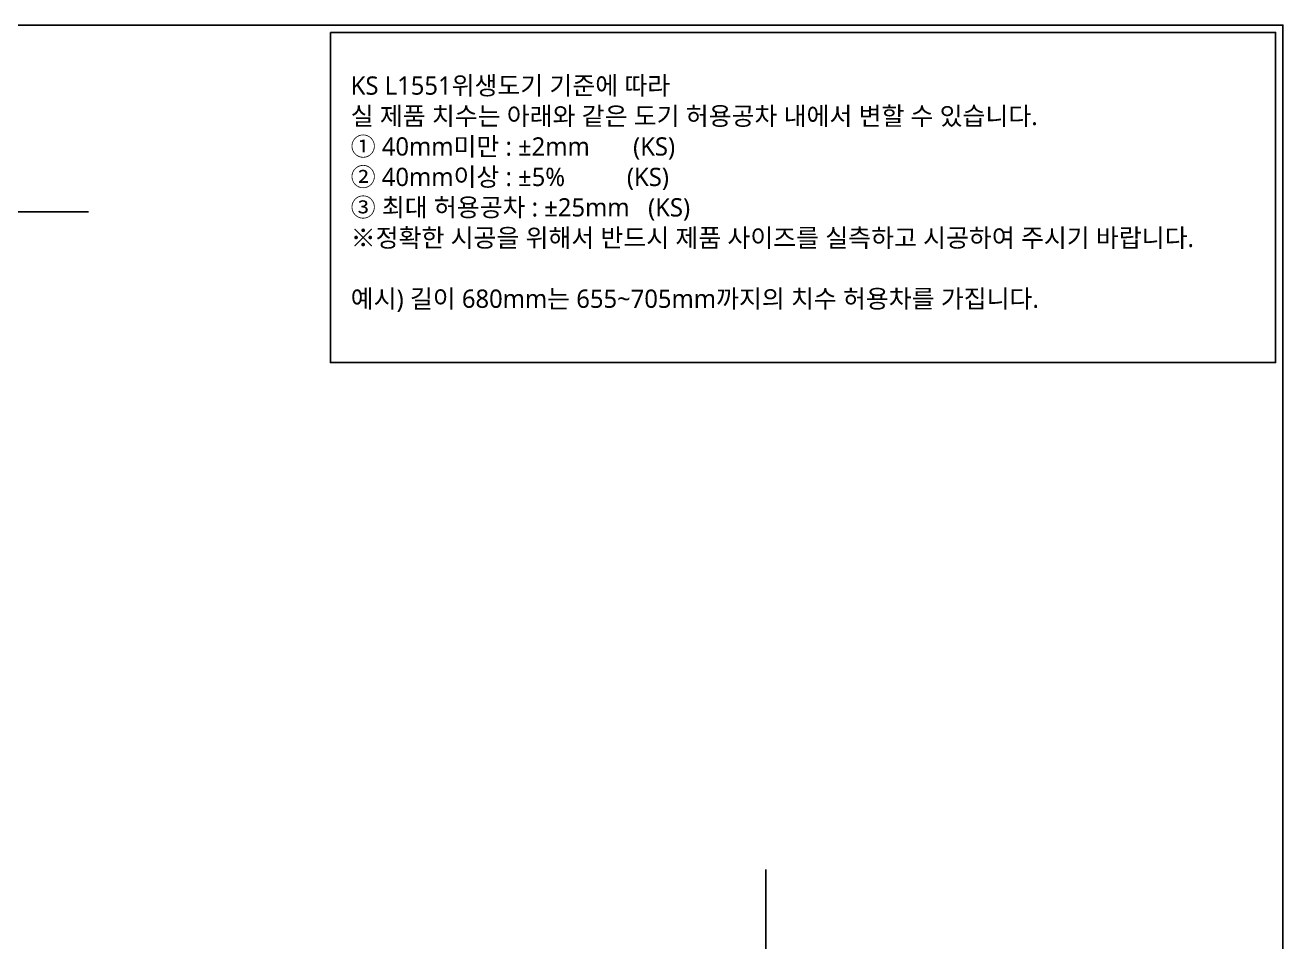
# Model space of a CAD drawing. Extents: x 5956 to 12061, y 2783 to 5292.
# Drawn here: x 10340 to 12061, y 4038 to 5292 of the extents above; entities that cross this region are included whole.
import ezdxf
from ezdxf.lldxf.tags import DXFTag

# ---------------------------------------------------------------- set-up
doc = ezdxf.new("R2010")
doc.units = 0
doc.header["$LTSCALE"] = 20
doc.header["$MEASUREMENT"] = 0
for name, color, linetype in [('2', 2, 'CONTINUOUS'), ('3', 3, 'CONTINUOUS'), ('6', 6, 'CONTINUOUS')]:
    doc.layers.add(name, color=color, linetype=linetype)
doc.styles.add('ROMANS', font='NanumGothic.ttf', dxfattribs={"height": 10.144927})
tags = doc.linetypes.add('DASHED', pattern=[0.75, 0.5, -0.25]).pattern_tags.tags
tags[6:7] = [DXFTag(74, 4), DXFTag(75, 0), DXFTag(340, '0'), DXFTag(46, 1.0), DXFTag(50, 0.0), DXFTag(44, 0.0), DXFTag(45, 0.0)]
tags[4:5] = [DXFTag(74, 4), DXFTag(75, 0), DXFTag(340, '0'), DXFTag(46, 1.0), DXFTag(50, 0.0), DXFTag(44, 0.0), DXFTag(45, 0.0)]

msp = doc.modelspace()

# ---------------------------------------------------------------- linework, layer by layer
at = {"layer": '3', "color": 7}
msp.add_lwpolyline([(9426.1, 5036.8), (9426.1, 5292.2), (12061.3, 5292.2), (12061.3, 3111.8), (11353.6, 3111.8)], dxfattribs=at)
at = {"layer": '3', "linetype": 'DASHED'}
msp.add_lwpolyline([(10757.4, 5282.2), (12051.3, 5282.2), (12051.3, 4830.3), (10757.4, 4830.3)], close=True, dxfattribs=at)
at = {"layer": '6'}
msp.add_lwpolyline([(10426.1, 5036.8), (9426.1, 5036.8), (9426.1, 3111.8), (11353.6, 3111.8), (11353.6, 4136.8)], dxfattribs=at)

# ---------------------------------------------------------------- texts
at = {"layer": '2', "insert": (10785.2, 5060.9), "char_height": 25, "attachment_point": 4, "style": 'ROMANS'}
msp.add_mtext('KS L1551위생도기 기준에 따라 \\P실 제품 치수는 아래와 같은 도기 허용공차 내에서 변할 수 있습니다. \\P① 40mm미만 : ±2mm       (KS) \\P② 40mm이상 : ±5%          (KS)\\P③ 최대 허용공차 : ±25mm   (KS)\\P※정확한 시공을 위해서 반드시 제품 사이즈를 실측하고 시공하여 주시기 바랍니다.\\P\\P예시) 길이 680mm는 655~705mm까지의 치수 허용차를 가집니다.', dxfattribs=at)

doc.saveas('drawing.dxf')
